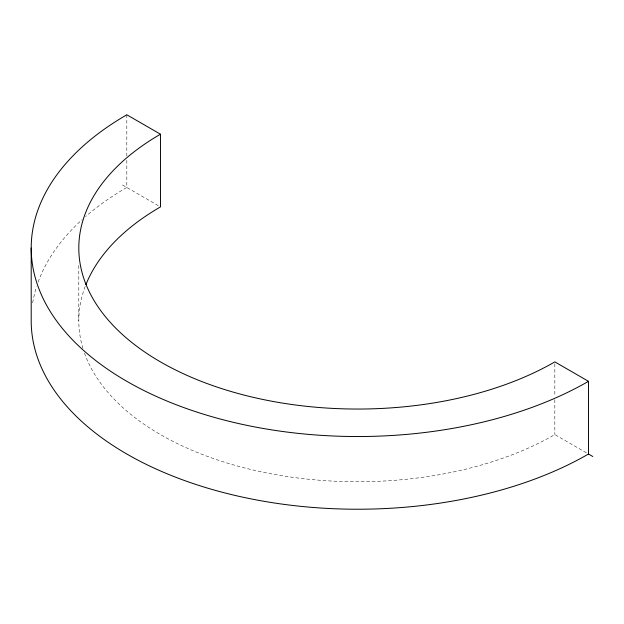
<?xml version="1.0" encoding="UTF-8"?>
<svg xmlns="http://www.w3.org/2000/svg" width="624" height="624" viewBox="0 0 624 624"><rect width="100%" height="100%" fill="white"/><g stroke="black" fill="none" stroke-linecap="round" stroke-linejoin="round"><path stroke-width="0.47" stroke-dasharray="3.12 2.34" d="M122.515 184.993L160.477 206.903M84.505 353.137A278.858 161 0 0 0 277.547 474.958A278.858 161 0 0 0 554.837 434.585L586.817 453.047M554.837 363.831L554.837 395.819M554.837 399.695L554.837 434.585M126.82 114.777L126.82 156.452M126.82 160.329L126.82 187.473A326.461 188.479 0 0 0 85.636 216.536M78.803 265.496L78.803 320.744M32.69 302.78A326.461 188.479 0 0 1 36.559 286.728M38.15 282.064A326.461 188.479 0 0 1 82.165 219.625M82.953 348.426A278.858 161 0 0 1 85.192 286.478"/><path stroke-width="0.94" d="M588.502 381.326L554.837 361.889A278.858 161 0 0 1 160.477 361.889A278.858 161 0 0 1 160.477 134.207L126.82 114.777A326.461 188.479 0 0 0 126.82 381.326A326.461 188.479 0 0 0 588.502 381.326L588.502 454.022L592.8 456.503M160.477 134.207L160.477 206.903A278.858 161 0 0 0 85.917 284.614M31.2 248.048L31.2 320.744A326.461 188.479 0 0 0 232.729 494.879A326.461 188.479 0 0 0 588.502 454.022"/></g></svg>
